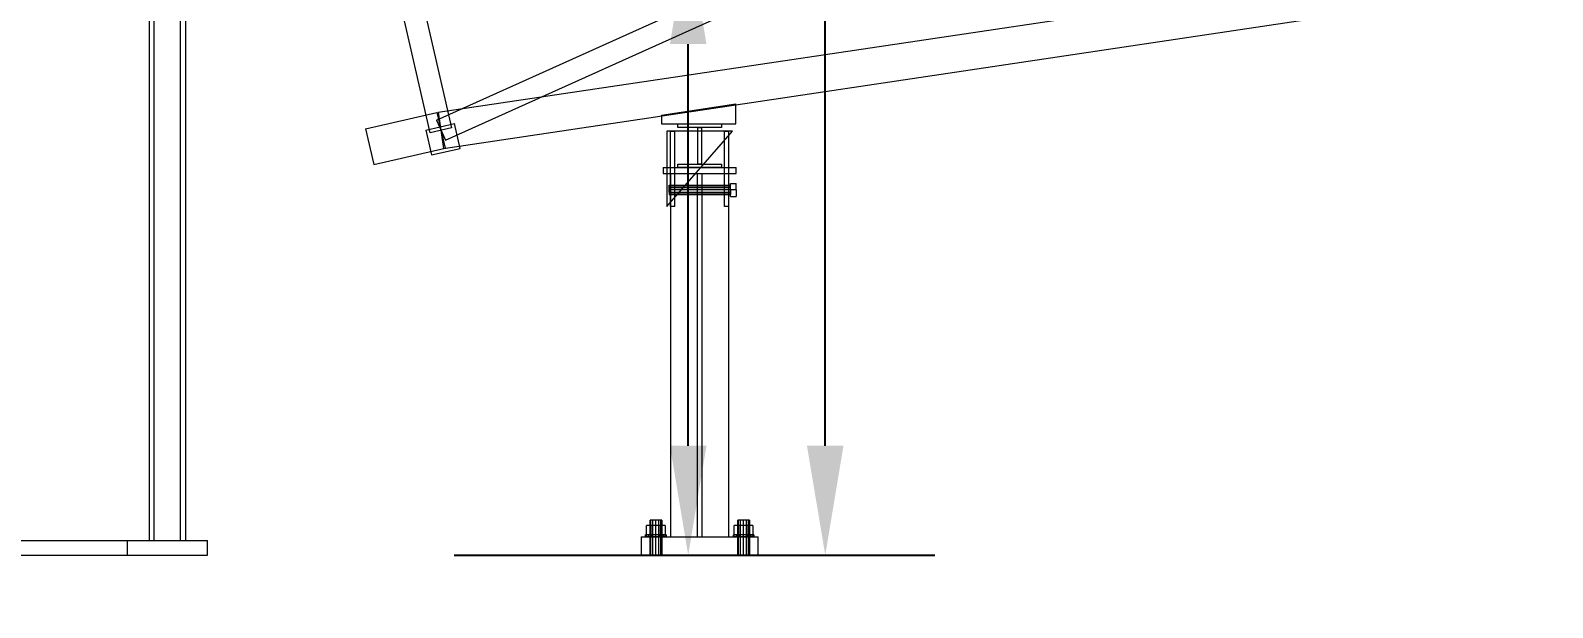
# Model space of a CAD drawing. Header units: millimetres. Extents: x -1970 to 59977, y -50268 to 6837.
# Drawn here: x 26941 to 29023, y -72 to 719 of the extents above; entities that cross this region are included whole.
import ezdxf

# ---------------------------------------------------------------- set-up
doc = ezdxf.new("R2010")
doc.units = ezdxf.units.MM
for name, color, linetype, lineweight in [('COTAS_P', 1, 'Continuous', 0), ('lateral_C03', 7, 'Continuous', 0), ('lateral_C05', 7, 'Continuous', 0)]:
    doc.layers.add(name, color=color, linetype=linetype, lineweight=lineweight)
doc.dimstyles.new('R19_100', dxfattribs={"dimtxt": 250, "dimasz": 150, "dimexe": 150, "dimexo": 80, "dimgap": 100, "dimtad": 1, "dimtih": 1, "dimtoh": 1, "dimdsep": 46, "dimcen": 0.09, "dimadec": 0, "dimazin": 0, "dimtfac": 1, "dimtdec": 4, "dimtofl": 0, "dimtmove": 0, "dimatfit": 3, "dimfxl": 1, "dimtolj": 1, "dimtzin": 0, "dimarcsym": 0})

# ---------------------------------------------------------------- blocks, each defined once
blk = doc.blocks.new('*D8')
at = {"layer": 'COTAS_P', "color": 0, "lineweight": -2, "transparency": 16777216}
for p, q in [((27708.2, 1182), (28178.2, 1182)), ((28028.2, 150), (28028.2, 1032)), ((27708.2, 0), (28178.2, 0))]:
    blk.add_line(p, q, dxfattribs=at)
at = {"layer": 'COTAS_P', "color": 0, "transparency": 16777216}
for points in [[(28003.2, 1032), (28053.2, 1032), (28028.2, 1182)], [(28003.2, 150), (28053.2, 150), (28028.2, 0)]]:
    blk.add_solid(points, dxfattribs=at)
at = {"layer": 'Defpoints', "color": 0, "transparency": 16777216}
for p in [(27628.2, 1182), (28028.2, 1182), (27628.2, 0)]:
    blk.add_point(p, dxfattribs=at)
blk = doc.blocks.new('*D10')
at = {"layer": 'COTAS_P', "color": 0, "lineweight": -2, "transparency": 16777216}
for p, q in [((27520.7, 850), (27990.7, 850)), ((27840.7, 150), (27840.7, 700)), ((27520.7, 0), (27990.7, 0))]:
    blk.add_line(p, q, dxfattribs=at)
at = {"layer": 'COTAS_P', "color": 0, "transparency": 16777216}
for points in [[(27815.7, 700), (27865.7, 700), (27840.7, 850)], [(27815.7, 150), (27865.7, 150), (27840.7, 0)]]:
    blk.add_solid(points, dxfattribs=at)
at = {"layer": 'Defpoints', "color": 0, "transparency": 16777216}
for p in [(27440.7, 850), (27840.7, 850), (27440.7, 0)]:
    blk.add_point(p, dxfattribs=at)
blk = doc.blocks.new('*D24')
at = {"layer": 'COTAS_P', "color": 0, "lineweight": -2, "transparency": 16777216}
for p, q in [((112.7, -80), (112.7, -2650)), ((59977.3, -80), (59977.3, -2650)), ((262.7, -2500), (59827.3, -2500))]:
    blk.add_line(p, q, dxfattribs=at)
at = {"layer": 'COTAS_P', "color": 0, "transparency": 16777216}
for points in [[(262.7, -2475), (262.7, -2525), (112.7, -2500)], [(59827.3, -2475), (59827.3, -2525), (59977.3, -2500)]]:
    blk.add_solid(points, dxfattribs=at)
at = {"layer": 'Defpoints', "color": 0, "transparency": 16777216}
for p in [(112.7, 0), (59977.3, 0), (59977.3, -2500)]:
    blk.add_point(p, dxfattribs=at)

msp = doc.modelspace()

# ---------------------------------------------------------------- linework, layer by layer
at = {"layer": 'lateral_C03'}
for p, q in [((27496.255, 595.697), (28611.704, 1099.058)), ((27508.594, 568.352), (28624.044, 1071.713)), ((27487.808, 578.656), (27433.909, 812.525)), ((27463.143, 819.263), (27517.041, 585.393)), ((27498.73, 606.75), (28689.188, 784.643)), ((27506.119, 557.299), (28696.577, 735.192)), ((27399.365, 583.928), (27496.81, 606.386)), ((27496.81, 606.386), (27508.039, 557.663)), ((27498.73, 606.75), (27506.119, 557.299)), ((27804.146, 602.842), (27905.951, 618.055)), ((27905.951, 590.842), (27905.951, 618.055)), ((27399.365, 583.928), (27410.593, 535.205)), ((27481.813, 582.405), (27520.791, 591.388)), ((27517.041, 585.393), (27487.808, 578.656)), ((27496.255, 595.697), (27508.594, 568.352)), ((27528.651, 557.282), (27520.791, 591.388)), ((27804.146, 602.842), (27804.146, 590.842)), ((27804.146, 590.842), (27905.951, 590.842)), ((27826.487, 585.842), (27826.487, 590.842)), ((27826.487, 590.842), (27886.487, 590.842)), ((27886.487, 585.842), (27826.487, 585.842)), ((27853.987, 535.842), (27853.987, 585.842)), ((27853.987, 585.842), (27858.987, 585.842)), ((27858.987, 585.842), (27858.987, 535.842)), ((27886.487, 590.842), (27886.487, 585.842)), ((27481.813, 582.405), (27489.673, 548.299)), ((27811.487, 477.842), (27901.487, 580.842)), ((27901.487, 580.842), (27811.487, 580.842)), ((27811.487, 580.842), (27811.487, 477.842)), ((27816.487, 477.842), (27816.487, 580.842)), ((27816.487, 580.842), (27822.487, 580.842)), ((27822.487, 477.842), (27822.487, 580.842)), ((27890.487, 477.842), (27890.487, 580.842)), ((27890.487, 580.842), (27896.487, 580.842)), ((27896.487, 477.842), (27896.487, 580.842)), ((27410.593, 535.205), (27508.039, 557.663)), ((27489.673, 548.299), (27528.651, 557.282)), ((27806.487, 530.842), (27906.487, 530.842)), ((27806.487, 530.842), (27806.487, 522.842)), ((27806.487, 522.842), (27906.487, 522.842)), ((27816.487, 522.842), (27896.487, 522.842)), ((27816.487, 522.842), (27816.487, 25)), ((27826.487, 530.842), (27826.487, 535.842)), ((27826.487, 535.842), (27886.487, 535.842)), ((27886.487, 530.842), (27826.487, 530.842)), ((27852.987, 522.842), (27859.987, 522.842)), ((27852.987, 522.842), (27852.987, 25)), ((27858.987, 535.842), (27853.987, 535.842)), ((27859.987, 25), (27859.987, 522.842)), ((27886.487, 535.842), (27886.487, 530.842)), ((27896.487, 25), (27896.487, 522.842)), ((27906.487, 522.842), (27906.487, 530.842)), ((27814.487, 505.884), (27814.487, 506.742)), ((27814.487, 506.742), (27898.487, 506.742)), ((27814.487, 503.542), (27814.487, 505.884)), ((27814.487, 505.884), (27898.487, 505.884)), ((27814.487, 500.342), (27814.487, 503.542)), ((27814.487, 503.542), (27898.487, 503.542)), ((27814.487, 497.142), (27814.487, 500.342)), ((27898.487, 500.342), (27814.487, 500.342)), ((27898.487, 500.342), (27898.487, 509.348)), ((27898.487, 509.348), (27906.487, 509.348)), ((27898.487, 505.884), (27898.487, 506.742)), ((27898.487, 503.542), (27898.487, 505.884)), ((27898.487, 500.342), (27898.487, 503.542)), ((27898.487, 500.342), (27898.487, 497.142)), ((27898.487, 491.335), (27898.487, 500.342)), ((27906.487, 500.342), (27898.487, 500.342)), ((27906.487, 500.342), (27906.487, 509.348)), ((27906.487, 500.342), (27906.487, 491.335)), ((27814.487, 497.142), (27814.487, 494.799)), ((27814.487, 497.142), (27898.487, 497.142)), ((27814.487, 494.799), (27814.487, 493.942)), ((27814.487, 494.799), (27898.487, 494.799)), ((27814.487, 493.942), (27898.487, 493.942)), ((27898.487, 497.142), (27898.487, 494.799)), ((27898.487, 494.799), (27898.487, 493.942)), ((27898.487, 491.335), (27906.487, 491.335)), ((27822.487, 477.842), (27816.487, 477.842)), ((27896.487, 477.842), (27890.487, 477.842)), ((27789.559, 48), (27788.487, 48)), ((27788.487, 0), (27788.487, 48)), ((27792.487, 48), (27789.559, 48)), ((27789.559, 0), (27789.559, 48)), ((27796.487, 48), (27792.487, 48)), ((27792.487, 0), (27792.487, 48)), ((27800.487, 48), (27796.487, 48)), ((27796.487, 0), (27796.487, 48)), ((27803.416, 48), (27800.487, 48)), ((27800.487, 0), (27800.487, 48)), ((27804.487, 48), (27803.416, 48)), ((27803.416, 0), (27803.416, 48)), ((27804.487, 48), (27804.487, 0)), ((27909.559, 48), (27908.487, 48)), ((27908.487, 0), (27908.487, 48)), ((27912.487, 48), (27909.559, 48)), ((27909.559, 0), (27909.559, 48)), ((27916.487, 48), (27912.487, 48)), ((27912.487, 0), (27912.487, 48)), ((27920.487, 48), (27916.487, 48)), ((27916.487, 0), (27916.487, 48)), ((27923.416, 48), (27920.487, 48)), ((27920.487, 0), (27920.487, 48)), ((27924.487, 48), (27923.416, 48)), ((27923.416, 0), (27923.416, 48)), ((27924.487, 48), (27924.487, 0)), ((27776.487, 25), (27936.487, 25)), ((27776.487, 25), (27776.487, 0)), ((27783.553, 28), (27782.487, 28)), ((27782.487, 25), (27782.487, 28)), ((27783.553, 25), (27782.487, 25)), ((27786.588, 28), (27783.553, 28)), ((27783.553, 25), (27783.553, 28)), ((27786.588, 25), (27783.553, 25)), ((27790.087, 40.8), (27783.687, 40.8)), ((27783.687, 28), (27783.687, 40.8)), ((27790.087, 28), (27783.687, 28)), ((27791.13, 28), (27786.588, 28)), ((27786.588, 25), (27786.588, 28)), ((27791.13, 25), (27786.588, 25)), ((27802.887, 40.8), (27790.087, 40.8)), ((27790.087, 28), (27790.087, 40.8)), ((27802.887, 28), (27790.087, 28)), ((27796.487, 28), (27791.13, 28)), ((27791.13, 25), (27791.13, 28)), ((27796.487, 25), (27791.13, 25)), ((27801.845, 28), (27796.487, 28)), ((27796.487, 25), (27796.487, 28)), ((27801.845, 25), (27796.487, 25)), ((27806.387, 28), (27801.845, 28)), ((27801.845, 25), (27801.845, 28)), ((27806.387, 25), (27801.845, 25)), ((27809.287, 40.8), (27802.887, 40.8)), ((27802.887, 28), (27802.887, 40.8)), ((27802.887, 28), (27809.287, 28)), ((27809.422, 28), (27806.387, 28)), ((27806.387, 25), (27806.387, 28)), ((27809.422, 25), (27806.387, 25)), ((27809.287, 40.8), (27809.287, 28)), ((27810.487, 28), (27809.422, 28)), ((27809.422, 25), (27809.422, 28)), ((27809.422, 25), (27810.487, 25)), ((27810.487, 28), (27810.487, 25)), ((27816.487, 25), (27896.487, 25)), ((27852.987, 25), (27859.987, 25)), ((27903.553, 28), (27902.487, 28)), ((27902.487, 25), (27902.487, 28)), ((27903.553, 25), (27902.487, 25)), ((27906.588, 28), (27903.553, 28)), ((27903.553, 25), (27903.553, 28)), ((27906.588, 25), (27903.553, 25)), ((27910.087, 40.8), (27903.687, 40.8)), ((27903.687, 28), (27903.687, 40.8)), ((27910.087, 28), (27903.687, 28)), ((27911.13, 28), (27906.588, 28)), ((27906.588, 25), (27906.588, 28)), ((27911.13, 25), (27906.588, 25)), ((27922.887, 40.8), (27910.087, 40.8)), ((27910.087, 28), (27910.087, 40.8)), ((27922.887, 28), (27910.087, 28)), ((27916.487, 28), (27911.13, 28)), ((27911.13, 25), (27911.13, 28)), ((27916.487, 25), (27911.13, 25)), ((27921.845, 28), (27916.487, 28)), ((27916.487, 25), (27916.487, 28)), ((27921.845, 25), (27916.487, 25)), ((27926.387, 28), (27921.845, 28)), ((27921.845, 25), (27921.845, 28)), ((27926.387, 25), (27921.845, 25)), ((27929.287, 40.8), (27922.887, 40.8)), ((27922.887, 28), (27922.887, 40.8)), ((27922.887, 28), (27929.287, 28)), ((27929.422, 28), (27926.387, 28)), ((27926.387, 25), (27926.387, 28)), ((27929.422, 25), (27926.387, 25)), ((27929.287, 40.8), (27929.287, 28)), ((27930.487, 28), (27929.422, 28)), ((27929.422, 25), (27929.422, 28)), ((27929.422, 25), (27930.487, 25)), ((27930.487, 28), (27930.487, 25)), ((27936.487, 0), (27936.487, 25)), ((27776.487, 0), (27936.487, 0)), ((27789.559, 0), (27788.487, 0)), ((27792.487, 0), (27789.559, 0)), ((27796.487, 0), (27792.487, 0)), ((27800.487, 0), (27796.487, 0)), ((27803.416, 0), (27800.487, 0)), ((27803.416, 0), (27804.487, 0)), ((27909.559, 0), (27908.487, 0)), ((27912.487, 0), (27909.559, 0)), ((27916.487, 0), (27912.487, 0)), ((27920.487, 0), (27916.487, 0)), ((27923.416, 0), (27920.487, 0)), ((27923.416, 0), (27924.487, 0))]:
    msp.add_line(p, q, dxfattribs=at)
at = {"layer": 'lateral_C05'}
for p, q in [((27103.187, 970), (27103.187, 20)), ((27110.187, 20), (27110.187, 970)), ((27146.187, 20), (27146.187, 970)), ((27153.187, 20), (27153.187, 970)), ((25203.187, 20), (27183.187, 20)), ((25203.187, 0), (27183.187, 0)), ((27073.187, 20), (27183.187, 20)), ((27073.187, 20), (27073.187, 0)), ((27073.187, 0), (27183.187, 0)), ((27103.187, 20), (27110.187, 20)), ((27110.187, 20), (27146.187, 20)), ((27146.187, 20), (27153.187, 20)), ((27183.187, 0), (27183.187, 20))]:
    msp.add_line(p, q, dxfattribs=at)

# ---------------------------------------------------------------- dimensions: what is measured, and where the dimension line sits
at = {"layer": 'COTAS_P'}
for p1, p2, distance, picture, middle in [((27628.187, 0), (27628.187, 1182), -400, '*D8', (28028.187, 591)), ((27440.666, 0), (27440.666, 850), -400, '*D10', (27840.666, 425)), ((112.7, 0), (59977.253, 0), -2500, '*D24', (30044.976, -2500))]:
    dim = msp.add_aligned_dim(p1=p1, p2=p2, distance=distance, text='<> P', dimstyle='R19_100', dxfattribs=at)
    dim.commit()
    dim.dimension.update_dxf_attribs({"geometry": picture, "text_midpoint": middle})

doc.saveas('drawing.dxf')
